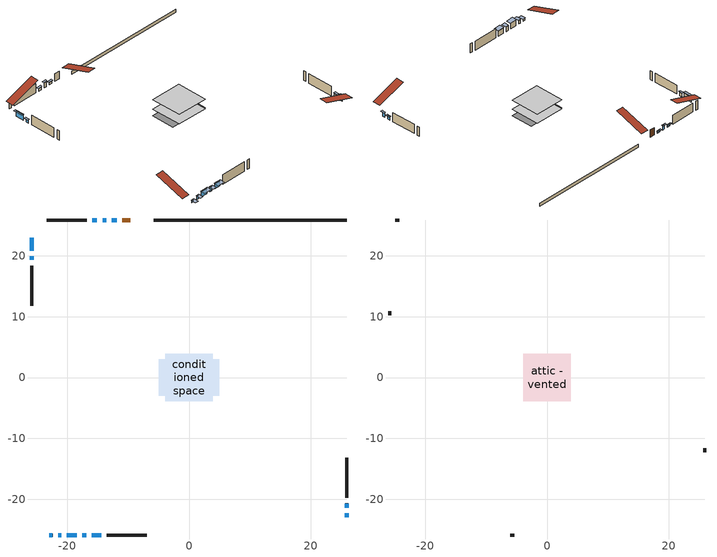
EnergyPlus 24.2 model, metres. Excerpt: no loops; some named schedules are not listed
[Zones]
conditioned space
 floor outside (Floor1 construction): -3.83,-3.83 -3.83,3.83 3.83,3.83 3.83,-3.83 z0.76
 floor adiabatic (Floor3 construction): -3.83,-3.83 -3.83,3.83 3.83,3.83 3.83,-3.83 z0.76
 floor adiabatic (AdiabaticFloorConstruction): -3.91,-3.91 -3.91,3.91 3.91,3.91 3.91,-3.91 z0.76
 floor foundation (Slab1 construction): -4.96,-2.96 -4.96,2.96 4.96,2.96 4.96,-2.96 z0
 wall outside (AdiabaticWallConstruction 1): -9.69,25.88 -10.97,25.88 z0.76:2.79
 wall outside (AdiabaticWallConstruction): -22.94,-25.88 -22.43,-25.88 / -11.9,25.88 -12.66,25.88 z0.76:1.27; -25.88,22.94 -25.88,20.85 / -15.97,-25.88 -14.43,-25.88 z0.76:2.13; 25.88,-22.94 25.88,-22.33 / -13.59,25.88 -14.2,25.88 / -17.51,-25.88 -16.9,-25.88 z0.76:1.98; 25.88,-21.4 25.88,-20.7 / -21.5,-25.88 -20.99,-25.88 z0.76:1.68; -15.13,25.88 -15.89,25.88 z0.76:1.33; -20.06,-25.88 -18.44,-25.88 z0.76:2.18; -25.88,19.92 -25.88,19.31 z0.76:1.62
 wall outside (Wall1 construction): -16.82,25.88 -23.39,25.88 / -13.51,-25.88 -6.94,-25.88 / -25.88,18.38 -25.88,11.81 / 25.88,-19.77 25.88,-13.21 z0.76:3.2
 wall foundation (FoundationWall1 construction): 25.88,25.88 -5.82,25.88 z0:0.76
 window (WindowConstruction 10): -22.94,-25.88 -22.43,-25.88 z0.76:1.27
 window (WindowConstruction 7): -25.88,22.94 -25.88,20.85 z0.76:2.13
 window (WindowConstruction 8): 25.88,-22.94 25.88,-22.33 z0.76:1.98
 window (WindowConstruction 9): 25.88,-21.4 25.88,-20.7 z0.76:1.67
 window (WindowConstruction 11): -21.5,-25.88 -20.99,-25.88 z0.76:1.67
 window (WindowConstruction): -11.9,25.88 -12.66,25.88 z0.76:1.27
 window (WindowConstruction 1): -13.59,25.88 -14.2,25.88 z0.76:1.98
 window (WindowConstruction 2): -15.13,25.88 -15.89,25.88 z0.76:1.33
 window (WindowConstruction 3): -20.06,-25.88 -18.44,-25.88 z0.76:2.18
 window (WindowConstruction 4): -17.51,-25.88 -16.9,-25.88 z0.76:1.98
 window (WindowConstruction 5): -15.97,-25.88 -14.44,-25.88 z0.76:2.13
 window (WindowConstruction 6): -25.88,19.92 -25.88,19.31 z0.76:1.62
 door (Door): -9.69,25.88 -10.97,25.88 z0.76:2.79
 ceiling adiabatic (AdiabaticFloorConstruction): 3.91,-3.91 3.91,3.91 -3.91,3.91 -3.91,-3.91 z0.76
attic - vented
 floor to conditioned space (Floor2 construction Reversed): -3.92,-3.92 -3.92,3.92 3.92,3.92 3.92,-3.92 z3.2
 wall outside (Wall2 construction): -24.32,25.88 -24.95,25.88 / -6.01,-25.88 -5.38,-25.88 / -25.88,10.88 -25.88,10.25 / 25.88,-12.28 25.88,-11.64 z0.76:3.2
 roof outside (Roof1 construction): -8.76,25.88,3.2 -8.76,18.25,5.74 -6.75,18.25,5.74 -6.75,25.88,3.2; -23.87,-25.88,3.2 -23.87,-18.25,5.74 -25.88,-18.25,5.74 -25.88,-25.88,3.2; -25.88,23.87,3.2 -18.25,23.87,5.74 -18.25,25.88,5.74 -25.88,25.88,3.2; 25.88,-23.87,3.2 18.25,-23.87,5.74 18.25,-25.88,5.74 25.88,-25.88,3.2
shading: -22.28,-25.88 -23.09,-25.88 -23.09,-27.1 -22.28,-27.1 z1.42; -25.88,20.65 -25.88,23.14 -26.29,23.14 -26.29,20.65 z2.33; 25.88,-22.13 25.88,-23.14 26.29,-23.14 26.29,-22.13 z2.18; 25.88,-20.5 25.88,-21.6 26.29,-21.6 26.29,-20.5 z1.88; -20.84,-25.88 -21.65,-25.88 -21.65,-27.1 -20.84,-27.1 z1.82; -12.86,25.88 -11.7,25.88 -11.7,26.29 -12.86,26.29 z1.47; -14.4,25.88 -13.39,25.88 -13.39,26.29 -14.4,26.29 z2.18; -16.09,25.88 -14.93,25.88 -14.93,26.29 -16.09,26.29 z1.53; -18.29,-25.88 -20.21,-25.88 -20.21,-27.1 -18.29,-27.1 z2.33; -16.75,-25.88 -17.66,-25.88 -17.66,-27.1 -16.75,-27.1 z2.13; -14.29,-25.88 -16.12,-25.88 -16.12,-27.1 -14.29,-27.1 z2.28; -25.88,19.11 -25.88,20.12 -26.29,20.12 -26.29,19.11 z1.82
[Building]
Building 1: Terrain=Suburbs
[Site:Location]
Windsor AP_ON: Latitude {deg}=42.28; Longitude {deg}=-82.96; Time Zone {hr}=-5; Elevation {m}=190; Keep Site Location Information=Yes
[Site:GroundTemperature:Shallow]
6.34957, 4.46684, 4.31606, 5.20952, 8.79623, 12.3662, 15.4612, 17.4219, 17.5884, 15.9938, 12.9777, 9.51722
[Site:WaterMainsTemperature]
Calculation Method=Schedule; Temperature Schedule=mains temperature schedule
[Material] Roughness=Rough; Thermal Absorptance=0.9
Name | Thickness {m} | Conductivity {W/m-K} | Density {kg/m3} | Specific Heat {J/kg-K} | Solar Absorptance | Visible Absorptance
asphalt or fiberglass shingles | 0.00635 | 0.162714 | 1121.4 | 1465.45 | 0.4 | 0.4
ceiling loosefill ins | 0.254 | 0.0480833 | 16.02 | 1046.75 | 0.7 | 0.7
ceiling stud and cavity | 0.1397 | 0.650288 | 65.682 | 1177.47 | 0.7 | 0.7
concrete 4.0 in. | 0.1016 | 1.803125 | 2242.8 | 837.4 | 0.7 | 0.7
concrete 8.0 in. | 0.2032 | 1.803125 | 2242.8 | 837.4 | 0.7 | 0.7
door material | 0.04445 | 0.0451087 | 512.64 | 1214.23 | 0.7 | 0.7
exterior vertical ins | 0.015545 | 0.029427 | 32.04 | 1214.23 | 0.7 | 0.7
floor covering | 0.0127 | 0.0433444 | 54.468 | 1339.84 | 0.6 | 0.6
floor covering 1 | 0.0127 | 9.015625 | 54.468 | 1339.84 | 0.6 | 0.6
floor rigid ins; wall rigid ins | 0.512978 | 0.029427 | 32.04 | 1214.23 | 0.7 | 0.7
floor stud and cavity | 0.1397 | 1.58053 | 92.3553 | 1139.71 | 0.7 | 0.7
floor stud and cavity 1 | 0.0889 | 0.233522 | 50.32683 | 1063.81 | 0.7 | 0.7
floor stud and cavity 2 | 0.1397 | 1.75129 | 37.0049 | 1207.88 | 0.7 | 0.7
furniture material conditioned space 1 | 0.1524 | 0.115458 | 640.8 | 1214.23 | 0.6 | 0.6
gypsum board | 0.0127 | 0.160291 | 801 | 837.4 | 0.6 | 0.6
gypsum board 1 | 0.0127 | 0.160291 | 801 | 837.4 | 0.7 | 0.7
osb sheathing 0.5 in. | 0.0127 | 0.115458 | 512.64 | 1214.23 | 0.7 | 0.7
osb sheathing 0.75 in. | 0.01905 | 0.115458 | 512.64 | 1214.23 | 0.7 | 0.7
slab rigid ins | 0.0267894 | 0.029427 | 32.04 | 1214.23 | 0.7 | 0.7
wall stud and cavity | 0.1397 | 1.18432 | 139.0536 | 1170.24 | 0.7 | 0.7
wall stud and cavity 1 | 0.0889 | 6.1454 | 50.32683 | 1063.81 | 0.6 | 0.6
wall stud and cavity 2 | 0.0889 | 0.380278 | 52.3479 | 1209.89 | 0.7 | 0.7
wall stud and cavity 3 | 0.0889 | 0.391764 | 83.0341 | 1211.67 | 0.7 | 0.7
wood siding | 0.0254 | 0.102417 | 544.68 | 1172.36 | 0.25 | 0.25
wood siding 1 | 0.00254 | 0.102417 | 544.68 | 1172.36 | 0.25 | 0.25
wood siding 2; wood siding 3 | 0.0254 | 0.102417 | 544.68 | 1172.36 | 0.7 | 0.7
[WindowMaterial:SimpleGlazingSystem]
Name | U-Factor {W/m2-K} | Solar Heat Gain Coefficient
WindowMaterial | 2.75156 | 0.41
WindowMaterial 1 | 2.76916 | 0.49
WindowMaterial 2 | 1.780053 | 0.36
WindowMaterial 3 | 2.90089 | 0.68
WindowMaterial 4 | 1.35591 | 0.57
WindowMaterial 5 | 2.762347 | 0.45
WindowMaterial 6 | 1.62334 | 0.44
WindowMaterial 7 | 1.70113 | 0.4
WindowMaterial 8 | 1.59609 | 0.46
WindowMaterial 9 | 1.524543 | 0.5
[Construction]
AdiabaticFloorConstruction: floor stud and cavity 2, floor rigid ins, osb sheathing 0.75 in., floor covering
AdiabaticWallConstruction: wood siding 2, wall rigid ins, wall stud and cavity 2, gypsum board
AdiabaticWallConstruction 1: wood siding 3, wall rigid ins, wall stud and cavity 2, gypsum board
Door: door material
Floor1 construction: floor stud and cavity, osb sheathing 0.75 in., floor covering
Floor2 construction Reversed: gypsum board, ceiling stud and cavity, ceiling loosefill ins
Floor3 construction: floor stud and cavity 1, floor covering 1
FoundationWall1 construction: concrete 8.0 in., gypsum board 1
furniture construction conditioned space 1: furniture material conditioned space 1
PartitionWallConstruction: gypsum board, wall stud and cavity 3, gypsum board
Roof1 construction: asphalt or fiberglass shingles
Slab1 construction: slab rigid ins, concrete 4.0 in.
Wall1 construction: wood siding, osb sheathing 0.5 in., wall stud and cavity, gypsum board
Wall2 construction: wood siding 1, wall stud and cavity 1
WindowConstruction: WindowMaterial
WindowConstruction 1; WindowConstruction 4; WindowConstruction 8: WindowMaterial 1
WindowConstruction 10: WindowMaterial 8
WindowConstruction 11: WindowMaterial 9
WindowConstruction 2: WindowMaterial 2
WindowConstruction 3: WindowMaterial 3
WindowConstruction 5: WindowMaterial 4
WindowConstruction 6: WindowMaterial 5
WindowConstruction 7: WindowMaterial 6
WindowConstruction 9: WindowMaterial 7
[Zone] Multiplier=1; Part of Total Floor Area=Yes
Name | Volume {m3}
attic - vented | 25.3077
conditioned space | 207.8
[Space]
Name | Zone | Volume {m3}
attic - vented 1 | attic - vented | 25.3077
conditioned space 1 | conditioned space | 207.8
[ZoneInfiltration:EffectiveLeakageArea]
infil attic - vented 1: Zone or Space=attic - vented 1; Schedule=Always On Discrete; Effective Air Leakage Area {cm2}=2725.33; Stack Coefficient=0.000346355; Wind Coefficient=1.25742e-05
[ZoneMixing]
whole house fan mix: Zone or Space=attic - vented; Schedule=Always On Continuous; Design Flow Rate Calculation Method=Flow/Zone; Design Flow Rate {m3/s}=0; Source Zone or Space=conditioned space
[SurfaceProperty:ExposedFoundationPerimeter]
Slab1: Exposed Perimeter Calculation Method=TotalExposedPerimeter; Total Exposed Perimeter {m}=31.7
[InternalMass] Zone or ZoneList=conditioned space; Space or SpaceList=conditioned space 1
Name | Construction | Surface Area {m2}
furniture mass conditioned space 1 | furniture construction conditioned space 1 | 95.0923
partition wall mass | PartitionWallConstruction | 178.921
[Lights]
interior lighting: Zone or ZoneList or Space or SpaceList=conditioned space 1; Schedule=interior lighting schedule; Design Level Calculation Method=LightingLevel; Lighting Level {W}=343.2; Return Air Fraction=0; Fraction Radiant=0.6; Fraction Visible=0.2; Fraction Replaceable=1
[People]
occupants: Zone or ZoneList or Space or SpaceList=conditioned space 1; Number of People Schedule=occupants schedule; Number of People Calculation Method=People; Number of People=3; Fraction Radiant=0.314171; Sensible Heat Fraction=0.56303; Activity Level Schedule=occupants activity schedule; Carbon Dioxide Generation Rate {m3/s-W}=0; Enable ASHRAE 55 Comfort Warnings=No; Mean Radiant Temperature Calculation Type=EnclosureAveraged
[ElectricEquipment] Zone or ZoneList or Space or SpaceList=conditioned space 1; Design Level Calculation Method=EquipmentLevel
Name | Schedule | Design Level {W} | Fraction Latent | Fraction Radiant | Fraction Lost
clothes dryer | clothes dryer schedule | 140.772 | 0.015 | 0.081 | 0.85
clothes washer | clothes washer schedule | 32.1985 | 0.03 | 0.162 | 0.7
cooking range | cooking range schedule | 215.147 | 0.08 | 0.432 | 0.2
dishwasher | dishwasher schedule | 66.8632 | 0.3 | 0.18 | 0.4
fridge | fridge schedule | 72.9452 | 0 | 0.6 | 0
mech vent house fan | mech vent house fan schedule | 0.95 | 0 | 0 | 1
mech vent house fan cfis | mech vent house fan cfis schedule | 0 | 0 | 0 | 0
misc plug loads | misc plug loads schedule | 494.7 | 0.045 | 0.513 | 0.1
whole house fan | Always On Discrete | 0 | 0 | 0 | 1
[OtherEquipment] Zone or ZoneList or Space or SpaceList=conditioned space 1; Design Level Calculation Method=EquipmentLevel
Name | Fuel Type | Schedule | Design Level {W} | Fraction Latent | Fraction Radiant | Fraction Lost
clothes dryer 1 | Electricity | clothes dryer schedule | 0 | 0.015 | 0.081 | 0.85
cooking range 1 | Electricity | cooking range schedule | 0 | 0.08 | 0.432 | 0.2
general water use latent | None | general water use schedule | 62.594 | 1 | 0 | 0
general water use sensible | None | general water use schedule | -61.6891 | 0 | 0.6 | 0
mech vent house fan latent load | None | Always On Discrete | 0 | 1 | 0 | 0
mech vent house fan sensible load | None | Always On Discrete | 0 | 0 | 0 | 0
water heater energy adjustment1 | NaturalGas | Always On Discrete | 0.01 | 0 | 0 | 1
[ZoneInfiltration:DesignFlowRate] Zone or ZoneList or Space or SpaceList=conditioned space 1; Schedule=Always On Discrete; Design Flow Rate Calculation Method=Flow/Zone; Design Flow Rate {m3/s}=0
infil flow; natural vent flow; whole house fan flow
[Foundation:Kiva]
Foundation Kiva 1: Initial Indoor Air Temperature {C}=18; Wall Height Above Grade {m}=0.759988; Wall Depth Below Slab {m}=0.2032; Custom Block Material Name 1=exterior vertical ins; Custom Block Depth 1 {m}=0.759988; Custom Block X Position 1 {m}=0.2159; Custom Block Z Position 1 {m}=0
[Foundation:Kiva:Settings]
Soil Conductivity {W/m-K}=0.849921; Soil Density {kg/m3}=1842.3; Soil Specific Heat {J/kg-K}=418.7; Ground Solar Absorptivity=0.9; Ground Thermal Absorptivity=0.9; Ground Surface Roughness {m}=0.03; Far-Field Width {m}=40; Deep-Ground Boundary Condition=ZeroFlux; Deep-Ground Depth {m}=40; Minimum Cell Dimension {m}=0.2; Maximum Cell Growth Coefficient=3; Simulation Timestep=Timestep
[Exterior:Lights]
exterior lighting: Schedule=exterior lighting schedule; Design Level {W}=75.6
[Schedule:Constant]
Name | Hourly Value
Always On Continuous; mech vent house fan schedule; mech vent house fan cfis schedule; Always On Discrete | 1
occupants activity schedule | 117.228
fridge schedule | 0
[Schedule:Day:Interval]
interior lighting schedule day: No, 01:00, 0.108182, 04:00, 0.0901515, 05:00, 0.0991667, 06:00, 0.162273, 07:00, 0.270455, 08:00, 0.342576, 10:00, 0.369621, 11:00, 0.351591, 12:00, 0.333561, 13:00, 0.324545, 14:00, 0.31553, 15:00, 0.333561, 16:00, 0.369621, 17:00, 0.450758, 18:00, 0.585985, 19:00, 0.775303, 20:00, 0.955606, 21:00, 0.991667, 22:00, 0.712197, 23:00, 0.360606, 24:00, 0.162273
interior lighting schedule default day: No, 24:00, 0
[Schedule:Week:Daily]
interior lighting schedule Week Rule - Jan1-Jan27: interior lighting schedule day, interior lighting schedule day, interior lighting schedule day, interior lighting schedule day, interior lighting schedule day, interior lighting schedule day, interior lighting schedule day, interior lighting schedule default day, interior lighting schedule default day, interior lighting schedule default day, interior lighting schedule default day, interior lighting schedule default day
interior lighting schedule Week Rule - Jan28-Feb3: interior lighting schedule day, interior lighting schedule day, interior lighting schedule day, interior lighting schedule day, interior lighting schedule day 1, interior lighting schedule day 1, interior lighting schedule day 1, interior lighting schedule default day, interior lighting schedule default day, interior lighting schedule default day, interior lighting schedule default day, interior lighting schedule default day
interior lighting schedule Week Rule - Feb4-Feb24: interior lighting schedule day 1, interior lighting schedule day 1, interior lighting schedule day 1, interior lighting schedule day 1, interior lighting schedule day 1, interior lighting schedule day 1, interior lighting schedule day 1, interior lighting schedule default day, interior lighting schedule default day, interior lighting schedule default day, interior lighting schedule default day, interior lighting schedule default day
interior lighting schedule Week Rule - Feb25-Mar3: interior lighting schedule day 1, interior lighting schedule day 1, interior lighting schedule day 1, interior lighting schedule day 1, interior lighting schedule day 2, interior lighting schedule day 2, interior lighting schedule day 2, interior lighting schedule default day, interior lighting schedule default day, interior lighting schedule default day, interior lighting schedule default day, interior lighting schedule default day
interior lighting schedule Week Rule - Mar4-Mar31: interior lighting schedule day 2, interior lighting schedule day 2, interior lighting schedule day 2, interior lighting schedule day 2, interior lighting schedule day 2, interior lighting schedule day 2, interior lighting schedule day 2, interior lighting schedule default day, interior lighting schedule default day, interior lighting schedule default day, interior lighting schedule default day, interior lighting schedule default day
interior lighting schedule Week Rule - Apr1-Apr28: interior lighting schedule day 3, interior lighting schedule day 3, interior lighting schedule day 3, interior lighting schedule day 3, interior lighting schedule day 3, interior lighting schedule day 3, interior lighting schedule day 3, interior lighting schedule default day, interior lighting schedule default day, interior lighting schedule default day, interior lighting schedule default day, interior lighting schedule default day
interior lighting schedule Week Rule - Apr29-May5: interior lighting schedule day 3, interior lighting schedule day 3, interior lighting schedule day 4, interior lighting schedule day 4, interior lighting schedule day 4, interior lighting schedule day 4, interior lighting schedule day 4, interior lighting schedule default day, interior lighting schedule default day, interior lighting schedule default day, interior lighting schedule default day, interior lighting schedule default day
interior lighting schedule Week Rule - May6-May26: interior lighting schedule day 4, interior lighting schedule day 4, interior lighting schedule day 4, interior lighting schedule day 4, interior lighting schedule day 4, interior lighting schedule day 4, interior lighting schedule day 4, interior lighting schedule default day, interior lighting schedule default day, interior lighting schedule default day, interior lighting schedule default day, interior lighting schedule default day
interior lighting schedule Week Rule - May27-Jun2: interior lighting schedule day 4, interior lighting schedule day 4, interior lighting schedule day 4, interior lighting schedule day 4, interior lighting schedule day 4, interior lighting schedule day 5, interior lighting schedule day 5, interior lighting schedule default day, interior lighting schedule default day, interior lighting schedule default day, interior lighting schedule default day, interior lighting schedule default day
interior lighting schedule Week Rule - Jun3-Jun30: interior lighting schedule day 5, interior lighting schedule day 5, interior lighting schedule day 5, interior lighting schedule day 5, interior lighting schedule day 5, interior lighting schedule day 5, interior lighting schedule day 5, interior lighting schedule default day, interior lighting schedule default day, interior lighting schedule default day, interior lighting schedule default day, interior lighting schedule default day
interior lighting schedule Week Rule - Jul1-Jul28: interior lighting schedule day 6, interior lighting schedule day 6, interior lighting schedule day 6, interior lighting schedule day 6, interior lighting schedule day 6, interior lighting schedule day 6, interior lighting schedule day 6, interior lighting schedule default day, interior lighting schedule default day, interior lighting schedule default day, interior lighting schedule default day, interior lighting schedule default day
interior lighting schedule Week Rule - Jul29-Aug4: interior lighting schedule day 6, interior lighting schedule day 6, interior lighting schedule day 6, interior lighting schedule day 7, interior lighting schedule day 7, interior lighting schedule day 7, interior lighting schedule day 7, interior lighting schedule default day, interior lighting schedule default day, interior lighting schedule default day, interior lighting schedule default day, interior lighting schedule default day
interior lighting schedule Week Rule - Aug5-Aug25: interior lighting schedule day 7, interior lighting schedule day 7, interior lighting schedule day 7, interior lighting schedule day 7, interior lighting schedule day 7, interior lighting schedule day 7, interior lighting schedule day 7, interior lighting schedule default day, interior lighting schedule default day, interior lighting schedule default day, interior lighting schedule default day, interior lighting schedule default day
interior lighting schedule Week Rule - Aug26-Sep1: interior lighting schedule day 7, interior lighting schedule day 7, interior lighting schedule day 7, interior lighting schedule day 7, interior lighting schedule day 7, interior lighting schedule day 7, interior lighting schedule day 8, interior lighting schedule default day, interior lighting schedule default day, interior lighting schedule default day, interior lighting schedule default day, interior lighting schedule default day
interior lighting schedule Week Rule - Sep2-Sep29: interior lighting schedule day 8, interior lighting schedule day 8, interior lighting schedule day 8, interior lighting schedule day 8, interior lighting schedule day 8, interior lighting schedule day 8, interior lighting schedule day 8, interior lighting schedule default day, interior lighting schedule default day, interior lighting schedule default day, interior lighting schedule default day, interior lighting schedule default day
interior lighting schedule Week Rule - Sep30-Oct6: interior lighting schedule day 8, interior lighting schedule day 9, interior lighting schedule day 9, interior lighting schedule day 9, interior lighting schedule day 9, interior lighting schedule day 9, interior lighting schedule day 9, interior lighting schedule default day, interior lighting schedule default day, interior lighting schedule default day, interior lighting schedule default day, interior lighting schedule default day
interior lighting schedule Week Rule - Oct7-Oct27: interior lighting schedule day 9, interior lighting schedule day 9, interior lighting schedule day 9, interior lighting schedule day 9, interior lighting schedule day 9, interior lighting schedule day 9, interior lighting schedule day 9, interior lighting schedule default day, interior lighting schedule default day, interior lighting schedule default day, interior lighting schedule default day, interior lighting schedule default day
interior lighting schedule Week Rule - Oct28-Nov3: interior lighting schedule day 9, interior lighting schedule day 9, interior lighting schedule day 9, interior lighting schedule day 9, interior lighting schedule day 10, interior lighting schedule day 10, interior lighting schedule day 10, interior lighting schedule default day, interior lighting schedule default day, interior lighting schedule default day, interior lighting schedule default day, interior lighting schedule default day
interior lighting schedule Week Rule - Nov4-Nov24: interior lighting schedule day 10, interior lighting schedule day 10, interior lighting schedule day 10, interior lighting schedule day 10, interior lighting schedule day 10, interior lighting schedule day 10, interior lighting schedule day 10, interior lighting schedule default day, interior lighting schedule default day, interior lighting schedule default day, interior lighting schedule default day, interior lighting schedule default day
interior lighting schedule Week Rule - Nov25-Dec1: interior lighting schedule day 10, interior lighting schedule day 10, interior lighting schedule day 10, interior lighting schedule day 10, interior lighting schedule day 10, interior lighting schedule day 10, interior lighting schedule day 11, interior lighting schedule default day, interior lighting schedule default day, interior lighting schedule default day, interior lighting schedule default day, interior lighting schedule default day
interior lighting schedule Week Rule - Dec2-Dec31: interior lighting schedule day 11, interior lighting schedule day 11, interior lighting schedule day 11, interior lighting schedule day 11, interior lighting schedule day 11, interior lighting schedule day 11, interior lighting schedule day 11, interior lighting schedule default day, interior lighting schedule default day, interior lighting schedule default day, interior lighting schedule default day, interior lighting schedule default day
occupants schedule Week Rule - Jan1-Dec31: occupants schedule day, occupants schedule day, occupants schedule day, occupants schedule day, occupants schedule day, occupants schedule day, occupants schedule day, occupants schedule default day, occupants schedule default day, occupants schedule default day, occupants schedule default day, occupants schedule default day
clothes dryer schedule Week Rule - Jan1-Dec31: clothes dryer schedule day, clothes dryer schedule day, clothes dryer schedule day, clothes dryer schedule day, clothes dryer schedule day, clothes dryer schedule day, clothes dryer schedule day, clothes dryer schedule default day, clothes dryer schedule default day, clothes dryer schedule default day, clothes dryer schedule default day, clothes dryer schedule default day
clothes washer schedule Week Rule - Jan1-Dec31: clothes washer schedule day, clothes washer schedule day, clothes washer schedule day, clothes washer schedule day, clothes washer schedule day, clothes washer schedule day, clothes washer schedule day, clothes washer schedule default day, clothes washer schedule default day, clothes washer schedule default day, clothes washer schedule default day, clothes washer schedule default day
cooking range schedule Week Rule - Jan1-Dec31: cooking range schedule day, cooking range schedule day, cooking range schedule day, cooking range schedule day, cooking range schedule day, cooking range schedule day, cooking range schedule day, cooking range schedule default day, cooking range schedule default day, cooking range schedule default day, cooking range schedule default day, cooking range schedule default day
dishwasher schedule Week Rule - Jan1-Dec31: dishwasher schedule day, dishwasher schedule day, dishwasher schedule day, dishwasher schedule day, dishwasher schedule day, dishwasher schedule day, dishwasher schedule day, dishwasher schedule default day, dishwasher schedule default day, dishwasher schedule default day, dishwasher schedule default day, dishwasher schedule default day
misc plug loads schedule Week Rule - Jan1-Dec31: misc plug loads schedule day, misc plug loads schedule day, misc plug loads schedule day, misc plug loads schedule day, misc plug loads schedule day, misc plug loads schedule day, misc plug loads schedule day, misc plug loads schedule default day, misc plug loads schedule default day, misc plug loads schedule default day, misc plug loads schedule default day, misc plug loads schedule default day
general water use schedule Week Rule - Jan1-Dec31: general water use schedule day, general water use schedule day, general water use schedule day, general water use schedule day, general water use schedule day, general water use schedule day, general water use schedule day, general water use schedule default day, general water use schedule default day, general water use schedule default day, general water use schedule default day, general water use schedule default day
exterior lighting schedule Week Rule - Jan1-Jan27: exterior lighting schedule day, exterior lighting schedule day, exterior lighting schedule day, exterior lighting schedule day, exterior lighting schedule day, exterior lighting schedule day, exterior lighting schedule day, exterior lighting schedule default day, exterior lighting schedule default day, exterior lighting schedule default day, exterior lighting schedule default day, exterior lighting schedule default day
exterior lighting schedule Week Rule - Jan28-Feb3: exterior lighting schedule day, exterior lighting schedule day, exterior lighting schedule day, exterior lighting schedule day, exterior lighting schedule day 1, exterior lighting schedule day 1, exterior lighting schedule day 1, exterior lighting schedule default day, exterior lighting schedule default day, exterior lighting schedule default day, exterior lighting schedule default day, exterior lighting schedule default day
exterior lighting schedule Week Rule - Feb4-Feb24: exterior lighting schedule day 1, exterior lighting schedule day 1, exterior lighting schedule day 1, exterior lighting schedule day 1, exterior lighting schedule day 1, exterior lighting schedule day 1, exterior lighting schedule day 1, exterior lighting schedule default day, exterior lighting schedule default day, exterior lighting schedule default day, exterior lighting schedule default day, exterior lighting schedule default day
exterior lighting schedule Week Rule - Feb25-Mar3: exterior lighting schedule day 1, exterior lighting schedule day 1, exterior lighting schedule day 1, exterior lighting schedule day 1, exterior lighting schedule day 2, exterior lighting schedule day 2, exterior lighting schedule day 2, exterior lighting schedule default day, exterior lighting schedule default day, exterior lighting schedule default day, exterior lighting schedule default day, exterior lighting schedule default day
exterior lighting schedule Week Rule - Mar4-Mar31: exterior lighting schedule day 2, exterior lighting schedule day 2, exterior lighting schedule day 2, exterior lighting schedule day 2, exterior lighting schedule day 2, exterior lighting schedule day 2, exterior lighting schedule day 2, exterior lighting schedule default day, exterior lighting schedule default day, exterior lighting schedule default day, exterior lighting schedule default day, exterior lighting schedule default day
exterior lighting schedule Week Rule - Apr1-Apr28: exterior lighting schedule day 3, exterior lighting schedule day 3, exterior lighting schedule day 3, exterior lighting schedule day 3, exterior lighting schedule day 3, exterior lighting schedule day 3, exterior lighting schedule day 3, exterior lighting schedule default day, exterior lighting schedule default day, exterior lighting schedule default day, exterior lighting schedule default day, exterior lighting schedule default day
exterior lighting schedule Week Rule - Apr29-May5: exterior lighting schedule day 3, exterior lighting schedule day 3, exterior lighting schedule day 4, exterior lighting schedule day 4, exterior lighting schedule day 4, exterior lighting schedule day 4, exterior lighting schedule day 4, exterior lighting schedule default day, exterior lighting schedule default day, exterior lighting schedule default day, exterior lighting schedule default day, exterior lighting schedule default day
exterior lighting schedule Week Rule - May6-May26: exterior lighting schedule day 4, exterior lighting schedule day 4, exterior lighting schedule day 4, exterior lighting schedule day 4, exterior lighting schedule day 4, exterior lighting schedule day 4, exterior lighting schedule day 4, exterior lighting schedule default day, exterior lighting schedule default day, exterior lighting schedule default day, exterior lighting schedule default day, exterior lighting schedule default day
exterior lighting schedule Week Rule - May27-Jun2: exterior lighting schedule day 4, exterior lighting schedule day 4, exterior lighting schedule day 4, exterior lighting schedule day 4, exterior lighting schedule day 4, exterior lighting schedule day 5, exterior lighting schedule day 5, exterior lighting schedule default day, exterior lighting schedule default day, exterior lighting schedule default day, exterior lighting schedule default day, exterior lighting schedule default day
exterior lighting schedule Week Rule - Jun3-Jun30: exterior lighting schedule day 5, exterior lighting schedule day 5, exterior lighting schedule day 5, exterior lighting schedule day 5, exterior lighting schedule day 5, exterior lighting schedule day 5, exterior lighting schedule day 5, exterior lighting schedule default day, exterior lighting schedule default day, exterior lighting schedule default day, exterior lighting schedule default day, exterior lighting schedule default day
exterior lighting schedule Week Rule - Jul1-Jul28: exterior lighting schedule day 6, exterior lighting schedule day 6, exterior lighting schedule day 6, exterior lighting schedule day 6, exterior lighting schedule day 6, exterior lighting schedule day 6, exterior lighting schedule day 6, exterior lighting schedule default day, exterior lighting schedule default day, exterior lighting schedule default day, exterior lighting schedule default day, exterior lighting schedule default day
exterior lighting schedule Week Rule - Jul29-Aug4: exterior lighting schedule day 6, exterior lighting schedule day 6, exterior lighting schedule day 6, exterior lighting schedule day 7, exterior lighting schedule day 7, exterior lighting schedule day 7, exterior lighting schedule day 7, exterior lighting schedule default day, exterior lighting schedule default day, exterior lighting schedule default day, exterior lighting schedule default day, exterior lighting schedule default day
exterior lighting schedule Week Rule - Aug5-Aug25: exterior lighting schedule day 7, exterior lighting schedule day 7, exterior lighting schedule day 7, exterior lighting schedule day 7, exterior lighting schedule day 7, exterior lighting schedule day 7, exterior lighting schedule day 7, exterior lighting schedule default day, exterior lighting schedule default day, exterior lighting schedule default day, exterior lighting schedule default day, exterior lighting schedule default day
exterior lighting schedule Week Rule - Aug26-Sep1: exterior lighting schedule day 7, exterior lighting schedule day 7, exterior lighting schedule day 7, exterior lighting schedule day 7, exterior lighting schedule day 7, exterior lighting schedule day 7, exterior lighting schedule day 8, exterior lighting schedule default day, exterior lighting schedule default day, exterior lighting schedule default day, exterior lighting schedule default day, exterior lighting schedule default day
exterior lighting schedule Week Rule - Sep2-Sep29: exterior lighting schedule day 8, exterior lighting schedule day 8, exterior lighting schedule day 8, exterior lighting schedule day 8, exterior lighting schedule day 8, exterior lighting schedule day 8, exterior lighting schedule day 8, exterior lighting schedule default day, exterior lighting schedule default day, exterior lighting schedule default day, exterior lighting schedule default day, exterior lighting schedule default day
exterior lighting schedule Week Rule - Sep30-Oct6: exterior lighting schedule day 8, exterior lighting schedule day 9, exterior lighting schedule day 9, exterior lighting schedule day 9, exterior lighting schedule day 9, exterior lighting schedule day 9, exterior lighting schedule day 9, exterior lighting schedule default day, exterior lighting schedule default day, exterior lighting schedule default day, exterior lighting schedule default day, exterior lighting schedule default day
exterior lighting schedule Week Rule - Oct7-Oct27: exterior lighting schedule day 9, exterior lighting schedule day 9, exterior lighting schedule day 9, exterior lighting schedule day 9, exterior lighting schedule day 9, exterior lighting schedule day 9, exterior lighting schedule day 9, exterior lighting schedule default day, exterior lighting schedule default day, exterior lighting schedule default day, exterior lighting schedule default day, exterior lighting schedule default day
exterior lighting schedule Week Rule - Oct28-Nov3: exterior lighting schedule day 9, exterior lighting schedule day 9, exterior lighting schedule day 9, exterior lighting schedule day 9, exterior lighting schedule day 10, exterior lighting schedule day 10, exterior lighting schedule day 10, exterior lighting schedule default day, exterior lighting schedule default day, exterior lighting schedule default day, exterior lighting schedule default day, exterior lighting schedule default day
exterior lighting schedule Week Rule - Nov4-Nov24: exterior lighting schedule day 10, exterior lighting schedule day 10, exterior lighting schedule day 10, exterior lighting schedule day 10, exterior lighting schedule day 10, exterior lighting schedule day 10, exterior lighting schedule day 10, exterior lighting schedule default day, exterior lighting schedule default day, exterior lighting schedule default day, exterior lighting schedule default day, exterior lighting schedule default day
exterior lighting schedule Week Rule - Nov25-Dec1: exterior lighting schedule day 10, exterior lighting schedule day 10, exterior lighting schedule day 10, exterior lighting schedule day 10, exterior lighting schedule day 10, exterior lighting schedule day 10, exterior lighting schedule day 11, exterior lighting schedule default day, exterior lighting schedule default day, exterior lighting schedule default day, exterior lighting schedule default day, exterior lighting schedule default day
exterior lighting schedule Week Rule - Dec2-Dec31: exterior lighting schedule day 11, exterior lighting schedule day 11, exterior lighting schedule day 11, exterior lighting schedule day 11, exterior lighting schedule day 11, exterior lighting schedule day 11, exterior lighting schedule day 11, exterior lighting schedule default day, exterior lighting schedule default day, exterior lighting schedule default day, exterior lighting schedule default day, exterior lighting schedule default day
[Schedule:Year]
interior lighting schedule: interior lighting schedule Week Rule - Jan1-Jan27, 1, 1, 1, 27, interior lighting schedule Week Rule - Jan28-Feb3, 1, 28, 2, 3, interior lighting schedule Week Rule - Feb4-Feb24, 2, 4, 2, 24, interior lighting schedule Week Rule - Feb25-Mar3, 2, 25, 3, 3, interior lighting schedule Week Rule - Mar4-Mar31, 3, 4, 3, 31, interior lighting schedule Week Rule - Apr1-Apr28, 4, 1, 4, 28, interior lighting schedule Week Rule - Apr29-May5, 4, 29, 5, 5, interior lighting schedule Week Rule - May6-May26, 5, 6, 5, 26, interior lighting schedule Week Rule - May27-Jun2, 5, 27, 6, 2, interior lighting schedule Week Rule - Jun3-Jun30, 6, 3, 6, 30, interior lighting schedule Week Rule - Jul1-Jul28, 7, 1, 7, 28, interior lighting schedule Week Rule - Jul29-Aug4, 7, 29, 8, 4, interior lighting schedule Week Rule - Aug5-Aug25, 8, 5, 8, 25, interior lighting schedule Week Rule - Aug26-Sep1, 8, 26, 9, 1, interior lighting schedule Week Rule - Sep2-Sep29, 9, 2, 9, 29, interior lighting schedule Week Rule - Sep30-Oct6, 9, 30, 10, 6, interior lighting schedule Week Rule - Oct7-Oct27, 10, 7, 10, 27, interior lighting schedule Week Rule - Oct28-Nov3, 10, 28, 11, 3, interior lighting schedule Week Rule - Nov4-Nov24, 11, 4, 11, 24, interior lighting schedule Week Rule - Nov25-Dec1, 11, 25, 12, 1, interior lighting schedule Week Rule - Dec2-Dec31, 12, 2, 12, 31
occupants schedule: occupants schedule Week Rule - Jan1-Dec31, 1, 1, 12, 31
clothes dryer schedule: clothes dryer schedule Week Rule - Jan1-Dec31, 1, 1, 12, 31
clothes washer schedule: clothes washer schedule Week Rule - Jan1-Dec31, 1, 1, 12, 31
cooking range schedule: cooking range schedule Week Rule - Jan1-Dec31, 1, 1, 12, 31
dishwasher schedule: dishwasher schedule Week Rule - Jan1-Dec31, 1, 1, 12, 31
misc plug loads schedule: misc plug loads schedule Week Rule - Jan1-Dec31, 1, 1, 12, 31
general water use schedule: general water use schedule Week Rule - Jan1-Dec31, 1, 1, 12, 31
exterior lighting schedule: exterior lighting schedule Week Rule - Jan1-Jan27, 1, 1, 1, 27, exterior lighting schedule Week Rule - Jan28-Feb3, 1, 28, 2, 3, exterior lighting schedule Week Rule - Feb4-Feb24, 2, 4, 2, 24, exterior lighting schedule Week Rule - Feb25-Mar3, 2, 25, 3, 3, exterior lighting schedule Week Rule - Mar4-Mar31, 3, 4, 3, 31, exterior lighting schedule Week Rule - Apr1-Apr28, 4, 1, 4, 28, exterior lighting schedule Week Rule - Apr29-May5, 4, 29, 5, 5, exterior lighting schedule Week Rule - May6-May26, 5, 6, 5, 26, exterior lighting schedule Week Rule - May27-Jun2, 5, 27, 6, 2, exterior lighting schedule Week Rule - Jun3-Jun30, 6, 3, 6, 30, exterior lighting schedule Week Rule - Jul1-Jul28, 7, 1, 7, 28, exterior lighting schedule Week Rule - Jul29-Aug4, 7, 29, 8, 4, exterior lighting schedule Week Rule - Aug5-Aug25, 8, 5, 8, 25, exterior lighting schedule Week Rule - Aug26-Sep1, 8, 26, 9, 1, exterior lighting schedule Week Rule - Sep2-Sep29, 9, 2, 9, 29, exterior lighting schedule Week Rule - Sep30-Oct6, 9, 30, 10, 6, exterior lighting schedule Week Rule - Oct7-Oct27, 10, 7, 10, 27, exterior lighting schedule Week Rule - Oct28-Nov3, 10, 28, 11, 3, exterior lighting schedule Week Rule - Nov4-Nov24, 11, 4, 11, 24, exterior lighting schedule Week Rule - Nov25-Dec1, 11, 25, 12, 1, exterior lighting schedule Week Rule - Dec2-Dec31, 12, 2, 12, 31
[Schedule:Compact]
mains temperature schedule: Through: 01/01, For: AllDays, Until: 24:00, 9.71556, Through: 01/02, For: AllDays, Until: 24:00, 9.65056, Through: 01/03, For: AllDays, Until: 24:00, 9.58667, Through: 01/04, For: AllDays, Until: 24:00, 9.52389, Through: 01/05, For: AllDays, Until: 24:00, 9.46278, Through: 01/06, For: AllDays, Until: 24:00, 9.40278, Through: 01/07, For: AllDays, Until: 24:00, 9.34444, Through: 01/08, For: AllDays, Until: 24:00, 9.28778, Through: 01/09, For: AllDays, Until: 24:00, 9.23222, Through: 01/10, For: AllDays, Until: 24:00, 9.17778, Through: 01/11, For: AllDays, Until: 24:00, 9.125, Through: 01/12, For: AllDays, Until: 24:00, 9.07389, Through: 01/13, For: AllDays, Until: 24:00, 9.02444, Through: 01/14, For: AllDays, Until: 24:00, 8.97611, Through: 01/15, For: AllDays, Until: 24:00, 8.92944, Through: 01/16, For: AllDays, Until: 24:00, 8.88444, Through: 01/17, For: AllDays, Until: 24:00, 8.84056, Through: 01/18, For: AllDays, Until: 24:00, 8.79889, Through: 01/19, For: AllDays, Until: 24:00, 8.75833, Through: 01/20, For: AllDays, Until: 24:00, 8.71944, Through: 01/21, For: AllDays, Until: 24:00, 8.68222, Through: 01/22, For: AllDays, Until: 24:00, 8.64667, Through: 01/23, For: AllDays, Until: 24:00, 8.61222, Through: 01/24, For: AllDays, Until: 24:00, 8.58, Through: 01/25, For: AllDays, Until: 24:00, 8.54944, Through: 01/26, For: AllDays, Until: 24:00, 8.52, Through: 01/27, For: AllDays, Until: 24:00, 8.49278, Through: 01/28, For: AllDays, Until: 24:00, 8.46722, Through: 01/29, For: AllDays, Until: 24:00, 8.44278, Through: 01/30, For: AllDays, Until: 24:00, 8.42056, Through: 01/31, For: AllDays, Until: 24:00, 8.39944, Through: 02/01, For: AllDays, Until: 24:00, 8.38056, Through: 02/02, For: AllDays, Until: 24:00, 8.36333, Through: 02/03, For: AllDays, Until: 24:00, 8.34778, Through: 02/04, For: AllDays, Until: 24:00, 8.33389, Through: 02/05, For: AllDays, Until: 24:00, 8.32167, Through: 02/06, For: AllDays, Until: 24:00, 8.31111, Through: 02/07, For: AllDays, Until: 24:00, 8.30222, Through: 02/08, For: AllDays, Until: 24:00, 8.295, Through: 02/09, For: AllDays, Until: 24:00, 8.29, Through: 02/10, For: AllDays, Until: 24:00, 8.28611, Through: 02/11, For: AllDays, Until: 24:00, 8.28444, Through: 02/12, For: AllDays, Until: 24:00, 8.28444, Through: 02/13, For: AllDays, Until: 24:00, 8.28611, Through: 02/14, For: AllDays, Until: 24:00, 8.28889, Through: 02/15, For: AllDays, Until: 24:00, 8.29444, Through: 02/16, For: AllDays, Until: 24:00, 8.30111, Through: 02/17, For: AllDays, Until: 24:00, 8.30944, Through: 02/18, For: AllDays, Until: 24:00, 8.31944, Through: 02/19, For: AllDays, Until: 24:00, 8.33167, Through: 02/20, For: AllDays, Until: 24:00, 8.345, Through: 02/21, For: AllDays, Until: 24:00, 8.36056, Through: 02/22, For: AllDays, Until: 24:00, 8.37778, Through: 02/23, For: AllDays, Until: 24:00, 8.39611, Through: 02/24, For: AllDays, Until: 24:00, 8.41667, Through: 02/25, For: AllDays, Until: 24:00, 8.43889, Through: 02/26, For: AllDays, Until: 24:00, 8.46278, Through: 02/27, For: AllDays, Until: 24:00, 8.48833, Through: 02/28, For: AllDays, Until: 24:00, 8.51556, Through: 03/01, For: AllDays, Until: 24:00, 8.54444, Through: 03/02, For: AllDays, Until: 24:00, 8.575, Through: 03/03, For: AllDays, Until: 24:00, 8.60667, Through: 03/04, For: AllDays, Until: 24:00, 8.64056, Through: 03/05, For: AllDays, Until: 24:00, 8.67611, Through: 03/06, For: AllDays, Until: 24:00, 8.71278, Through: 03/07, For: AllDays, Until: 24:00, 8.75167, Through: 03/08, For: AllDays, Until: 24:00, 8.79167, Through: 03/09, For: AllDays, Until: 24:00, 8.83333, Through: 03/10, For: AllDays, Until: 24:00, 8.87667, Through: 03/11, For: AllDays, Until: 24:00, 8.92167, Through: 03/12, For: AllDays, Until: 24:00, 8.96833, Through: 03/13, For: AllDays, Until: 24:00, 9.01611, Through: 03/14, For: AllDays, Until: 24:00, 9.06556, Through: 03/15, For: AllDays, Until: 24:00, 9.11667, Through: 03/16, For: AllDays, Until: 24:00, 9.16889, Through: 03/17, For: AllDays, Until: 24:00, 9.22278, Through: 03/18, For: AllDays, Until: 24:00, 9.27833, Through: 03/19, For: AllDays, Until: 24:00, 9.335, Through: 03/20, For: AllDays, Until: 24:00, 9.39333, Through: 03/21, For: AllDays, Until: 24:00, 9.45278, Through: 03/22, For: AllDays, Until: 24:00, 9.51389, Through: 03/23, For: AllDays, Until: 24:00, 9.57611, Through: 03/24, For: AllDays, Until: 24:00, 9.64, Through: 03/25, For: AllDays, Until: 24:00, 9.705, Through: 03/26, For: AllDays, Until: 24:00, 9.77111, Through: 03/27, For: AllDays, Until: 24:00, 9.83889, Through: 03/28, For: AllDays, Until: 24:00, 9.90778, Through: 03/29, For: AllDays, Until: 24:00, 9.97778, Through: 03/30, For: AllDays, Until: 24:00, 10.0489, Through: 03/31, For: AllDays, Until: 24:00, 10.1217, Through: 04/01, For: AllDays, Until: 24:00, 10.1956, Through: 04/02, For: AllDays, Until: 24:00, 10.2706, Through: 04/03, For: AllDays, Until: 24:00, 10.3461, Through: 04/04, For: AllDays, Until: 24:00, 10.4233, Through: 04/05, For: AllDays, Until: 24:00, 10.5017, Through: 04/06, For: AllDays, Until: 24:00, 10.5811, Through: 04/07, For: AllDays, Until: 24:00, 10.6617, Through: 04/08, For: AllDays, Until: 24:00, 10.7428, Through: 04/09, For: AllDays, Until: 24:00, 10.825, Through: 04/10, For: AllDays, Until: 24:00, 10.9089, Through: 04/11, For: AllDays, Until: 24:00, 10.9928, Through: 04/12, For: AllDays, Until: 24:00, 11.0783, Through: 04/13, For: AllDays, Until: 24:00, 11.1644, Through: 04/14, For: AllDays, Until: 24:00, 11.2517, Through: 04/15, For: AllDays, Until: 24:00, 11.3394, Through: 04/16, For: AllDays, Until: 24:00, 11.4278, Through: 04/17, For: AllDays, Until: 24:00, 11.5178, Through: 04/18, For: AllDays, Until: 24:00, 11.6078, Through: 04/19, For: AllDays, Until: 24:00, 11.6989, Through: 04/20, For: AllDays, Until: 24:00, 11.7906, Through: 04/21, For: AllDays, Until: 24:00, 11.8828, Through: 04/22, For: AllDays, Until: 24:00, 11.9761, Through: 04/23, For: AllDays, Until: 24:00, 12.07, Through: 04/24, For: AllDays, Until: 24:00, 12.1639, Through: 04/25, For: AllDays, Until: 24:00, 12.2589, Through: 04/26, For: AllDays, Until: 24:00, 12.3544, Through: 04/27, For: AllDays, Until: 24:00, 12.4506, Through: 04/28, For: AllDays, Until: 24:00, 12.5472, Through: 04/29, For: AllDays, Until: 24:00, 12.6439, Through: 04/30, For: AllDays, Until: 24:00, 12.7411, Through: 05/01, For: AllDays, Until: 24:00, 12.8389, Through: 05/02, For: AllDays, Until: 24:00, 12.9372, Through: 05/03, For: AllDays, Until: 24:00, 13.0356, Through: 05/04, For: AllDays, Until: 24:00, 13.1344, Through: 05/05, For: AllDays, Until: 24:00, 13.2339, Through: 05/06, For: AllDays, Until: 24:00, 13.3333, Through: 05/07, For: AllDays, Until: 24:00, 13.4328, Through: 05/08, For: AllDays, Until: 24:00, 13.5328, Through: 05/09, For: AllDays, Until: 24:00, 13.6328, Through: 05/10, For: AllDays, Until: 24:00, 13.7328, Through: 05/11, For: AllDays, Until: 24:00, 13.8328, Through: 05/12, For: AllDays, Until: 24:00, 13.9333, Through: 05/13, For: AllDays, Until: 24:00, 14.0339, Through: 05/14, For: AllDays, Until: 24:00, 14.1344, Through: 05/15, For: AllDays, Until: 24:00, 14.2344, Through: 05/16, For: AllDays, Until: 24:00, 14.335, Through: 05/17, For: AllDays, Until: 24:00, 14.4356, Through: 05/18, For: AllDays, Until: 24:00, 14.5356, Through: 05/19, For: AllDays, Until: 24:00, 14.6356, Through: 05/20, For: AllDays, Until: 24:00, 14.7356, Through: 05/21, For: AllDays, Until: 24:00, 14.8356, Through: 05/22, For: AllDays, Until: 24:00, 14.935, Through: 05/23, For: AllDays, Until: 24:00, 15.0344, Through: 05/24, For: AllDays, Until: 24:00, 15.1333, Through: 05/25, For: AllDays, Until: 24:00, 15.2322, Through: 05/26, For: AllDays, Until: 24:00, 15.3306, Through: 05/27, For: AllDays, Until: 24:00, 15.4283, Through: 05/28, For: AllDays, Until: 24:00, 15.5261, Through: 05/29, For: AllDays, Until: 24:00, 15.6233, Through: 05/30, For: AllDays, Until: 24:00, 15.7206, Through: 05/31, For: AllDays, Until: 24:00, 15.8167, Through: 06/01, For: AllDays, Until: 24:00, 15.9128, Through: 06/02, For: AllDays, Until: 24:00, 16.0078, Through: 06/03, For: AllDays, Until: 24:00, 16.1028, Through: 06/04, For: AllDays, Until: 24:00, 16.1967, Through: 06/05, For: AllDays, Until: 24:00, 16.2906, Through: 06/06, For: AllDays, Until: 24:00, 16.3833, Through: 06/07, For: AllDays, Until: 24:00, 16.4756, Through: 06/08, For: AllDays, Until: 24:00, 16.5672, Through: 06/09, For: AllDays, Until: 24:00, 16.6578, Through: 06/10, For: AllDays, Until: 24:00, 16.7478, Through: 06/11, For: AllDays, Until: 24:00, 16.8372, Through: 06/12, For: AllDays, Until: 24:00, 16.9256, Through: 06/13, For: AllDays, Until: 24:00, 17.0133, Through: 06/14, For: AllDays, Until: 24:00, 17.1, Through: 06/15, For: AllDays, Until: 24:00, 17.1861, Through: 06/16, For: AllDays, Until: 24:00, 17.2711, Through: 06/17, For: AllDays, Until: 24:00, 17.355, Through: 06/18, For: AllDays, Until: 24:00, 17.4383, Through: 06/19, For: AllDays, Until: 24:00, 17.5206, Through: 06/20, For: AllDays, Until: 24:00, 17.6017, Through: 06/21, For: AllDays, Until: 24:00, 17.6817, Through: 06/22, For: AllDays, Until: 24:00, 17.7606, Through: 06/23, For: AllDays, Until: 24:00, 17.8383, Through: 06/24, For: AllDays, Until: 24:00, 17.9156, Through: 06/25, For: AllDays, Until: 24:00, 17.9911, Through: 06/26, For: AllDays, Until: 24:00, 18.0656, Through: 06/27, For: AllDays, Until: 24:00, 18.1389, Through: 06/28, For: AllDays, Until: 24:00, 18.2111, Through: 06/29, For: AllDays, Until: 24:00, 18.2822, Through: 06/30, For: AllDays, Until: 24:00, 18.3522, Through: 07/01, For: AllDays, Until: 24:00, 18.4206, Through: 07/02, For: AllDays, Until: 24:00, 18.4878, Through: 07/03, For: AllDays, Until: 24:00, 18.5539, Through: 07/04, For: AllDays, Until: 24:00, 18.6183, Through: 07/05, For: AllDays, Until: 24:00, 18.6817, Through: 07/06, For: AllDays, Until: 24:00, 18.7439, Through: 07/07, For: AllDays, Until: 24:00, 18.8044, Through: 07/08, For: AllDays, Until: 24:00, 18.8639, Through: 07/09, For: AllDays, Until: 24:00, 18.9217, Through: 07/10, For: AllDays, Until: 24:00, 18.9778, Through: 07/11, For: AllDays, Until: 24:00, 19.0328, Through: 07/12, For: AllDays, Until: 24:00, 19.0861, Through: 07/13, For: AllDays, Until: 24:00, 19.1383, Through: 07/14, For: AllDays, Until: 24:00, 19.1889, Through: 07/15, For: AllDays, Until: 24:00, 19.2378, Through: 07/16, For: AllDays, Until: 24:00, 19.2856, Through: 07/17, For: AllDays, Until: 24:00, 19.3311, Through: 07/18, For: AllDays, Until: 24:00, 19.3761, Through: 07/19, For: AllDays, Until: 24:00, 19.4189, Through: 07/20, For: AllDays, Until: 24:00, 19.46, Through: 07/21, For: AllDays, Until: 24:00, 19.5, Through: 07/22, For: AllDays, Until: 24:00, 19.5378, Through: 07/23, For: AllDays, Until: 24:00, 19.5744, Through: 07/24, For: AllDays, Until: 24:00, 19.6094, Through: 07/25, For: AllDays, Until: 24:00, 19.6428, Through: 07/26, For: AllDays, Until: 24:00, 19.6744, Through: 07/27, For: AllDays, Until: 24:00, 19.7044, Through: 07/28, For: AllDays, Until: 24:00, 19.7328, Through: 07/29, For: AllDays, Until: 24:00, 19.7594, Through: 07/30, For: AllDays, Until: 24:00, 19.7844, Through: 07/31, For: AllDays, Until: 24:00, 19.8078, Through: 08/01, For: AllDays, Until: 24:00, 19.8294, Through: 08/02, For: AllDays, Until: 24:00, 19.8494, Through: 08/03, For: AllDays, Until: 24:00, 19.8678, Through: 08/04, For: AllDays, Until: 24:00, 19.8844, Through: 08/05, For: AllDays, Until: 24:00, 19.8994, Through: 08/06, For: AllDays, Until: 24:00, 19.9122, Through: 08/07, For: AllDays, Until: 24:00, 19.9239, Through: 08/08, For: AllDays, Until: 24:00, 19.9333, Through: 08/09, For: AllDays, Until: 24:00, 19.9417, Through: 08/10, For: AllDays, Until: 24:00, 19.9478, Through: 08/11, For: AllDays, Until: 24:00, 19.9522, Through: 08/12, For: AllDays, Until: 24:00, 19.9556, Through: 08/13, For: AllDays, Until: 24:00, 19.9567, Through: 08/14, For: AllDays, Until: 24:00, 19.9556, Through: 08/15, For: AllDays, Until: 24:00, 19.9533, Through: 08/16, For: AllDays, Until: 24:00, 19.9494, Through: 08/17, For: AllDays, Until: 24:00, 19.9433, Through: 08/18, For: AllDays, Until: 24:00, 19.9361, Through: 08/19, For: AllDays, Until: 24:00, 19.9267, Through: 08/20, For: AllDays, Until: 24:00, 19.9156, Through: 08/21, For: AllDays, Until: 24:00, 19.9033, Through: 08/22, For: AllDays, Until: 24:00, 19.8889, Through: 08/23, For: AllDays, Until: 24:00, 19.8728, Through: 08/24, For: AllDays, Until: 24:00, 19.855, Through: 08/25, For: AllDays, Until: 24:00, 19.835, Through: 08/26, For: AllDays, Until: 24:00, 19.8139, Through: 08/27, For: AllDays, Until: 24:00, 19.7911, Through: 08/28, For: AllDays, Until: 24:00, 19.7667, Through: 08/29, For: AllDays, Until: 24:00, 19.7406, Through: 08/30, For: AllDays, Until: 24:00, 19.7122, Through: 08/31, For: AllDays, Until: 24:00, 19.6828, Through: 09/01, For: AllDays, Until: 24:00, 19.6517, Through: 09/02, For: AllDays, Until: 24:00, 19.6189, Through: 09/03, For: AllDays, Until: 24:00, 19.5844, Through: 09/04, For: AllDays, Until: 24:00, 19.5483, Through: 09/05, For: AllDays, Until: 24:00, 19.5106, Through: 09/06, For: AllDays, Until: 24:00, 19.4711, Through: 09/07, For: AllDays, Until: 24:00, 19.4306, Through: 09/08, For: AllDays, Until: 24:00, 19.3878, Through: 09/09, For: AllDays, Until: 24:00, 19.3439, Through: 09/10, For: AllDays, Until: 24:00, 19.2983, Through: 09/11, For: AllDays, Until: 24:00, 19.2511, Through: 09/12, For: AllDays, Until: 24:00, 19.2028, Through: 09/13, For: AllDays, Until: 24:00, 19.1528, Through: 09/14, For: AllDays, Until: 24:00, 19.1011, Through: 09/15, For: AllDays, Until: 24:00, 19.0478, Through: 09/16, For: AllDays, Until: 24:00, 18.9933, Through: 09/17, For: AllDays, Until: 24:00, 18.9372, Through: 09/18, For: AllDays, Until: 24:00, 18.88, Through: 09/19, For: AllDays, Until: 24:00, 18.8211, Through: 09/20, For: AllDays, Until: 24:00, 18.7611, Through: 09/21, For: AllDays, Until: 24:00, 18.6994, Through: 09/22, For: AllDays, Until: 24:00, 18.6361, Through: 09/23, For: AllDays, Until: 24:00, 18.5722, Through: 09/24, For: AllDays, Until: 24:00, 18.5067, Through: 09/25, For: AllDays, Until: 24:00, 18.4394, Through: 09/26, For: AllDays, Until: 24:00, 18.3711, Through: 09/27, For: AllDays, Until: 24:00, 18.3017, Through: 09/28, For: AllDays, Until: 24:00, 18.2311, Through: 09/29, For: AllDays, Until: 24:00, 18.1594, Through: 09/30, For: AllDays, Until: 24:00, 18.0861, Through: 10/01, For: AllDays, Until: 24:00, 18.0122, Through: 10/02, For: AllDays, Until: 24:00, 17.9367, Through: 10/03, For: AllDays, Until: 24:00, 17.86, Through: 10/04, For: AllDays, Until: 24:00, 17.7822, Through: 10/05, For: AllDays, Until: 24:00, 17.7039, Through: 10/06, For: AllDays, Until: 24:00, 17.6239, Through: 10/07, For: AllDays, Until: 24:00, 17.5428, Through: 10/08, For: AllDays, Until: 24:00, 17.4611, Through: 10/09, For: AllDays, Until: 24:00, 17.3783, Through: 10/10, For: AllDays, Until: 24:00, 17.2944, Through: 10/11, For: AllDays, Until: 24:00, 17.21, Through: 10/12, For: AllDays, Until: 24:00, 17.1239, Through: 10/13, For: AllDays, Until: 24:00, 17.0378, Through: 10/14, For: AllDays, Until: 24:00, 16.95, Through: 10/15, For: AllDays, Until: 24:00, 16.8617, Through: 10/16, For: AllDays, Until: 24:00, 16.7728, Through: 10/17, For: AllDays, Until: 24:00, 16.6828, Through: 10/18, For: AllDays, Until: 24:00, 16.5922, Through: 10/19, For: AllDays, Until: 24:00, 16.5011, Through: 10/20, For: AllDays, Until: 24:00, 16.4089, Through: 10/21, For: AllDays, Until: 24:00, 16.3161, Through: 10/22, For: AllDays, Until: 24:00, 16.2228, Through: 10/23, For: AllDays, Until: 24:00, 16.1289, Through: 10/24, For: AllDays, Until: 24:00, 16.0344, Through: 10/25, For: AllDays, Until: 24:00, 15.9389, Through: 10/26, For: AllDays, Until: 24:00, 15.8433, Through: 10/27, For: AllDays, Until: 24:00, 15.7472, Through: 10/28, For: AllDays, Until: 24:00, 15.6506, Through: 10/29, For: AllDays, Until: 24:00, 15.5533, Through: 10/30, For: AllDays, Until: 24:00, 15.4561, Through: 10/31, For: AllDays, Until: 24:00, 15.3578, Through: 11/01, For: AllDays, Until: 24:00, 15.2594, Through: 11/02, For: AllDays, Until: 24:00, 15.1611, Through: 11/03, For: AllDays, Until: 24:00, 15.0617, Through: 11/04, For: AllDays, Until: 24:00, 14.9628, Through: 11/05, For: AllDays, Until: 24:00, 14.8633, Through: 11/06, For: AllDays, Until: 24:00, 14.7633, Through: 11/07, For: AllDays, Until: 24:00, 14.6633, Through: 11/08, For: AllDays, Until: 24:00, 14.5633, Through: 11/09, For: AllDays, Until: 24:00, 14.4633, Through: 11/10, For: AllDays, Until: 24:00, 14.3628, Through: 11/11, For: AllDays, Until: 24:00, 14.2628, Through: 11/12, For: AllDays, Until: 24:00, 14.1622, Through: 11/13, For: AllDays, Until: 24:00, 14.0617, Through: 11/14, For: AllDays, Until: 24:00, 13.9611, Through: 11/15, For: AllDays, Until: 24:00, 13.8611, Through: 11/16, For: AllDays, Until: 24:00, 13.7606, Through: 11/17, For: AllDays, Until: 24:00, 13.6606, Through: 11/18, For: AllDays, Until: 24:00, 13.5606, Through: 11/19, For: AllDays, Until: 24:00, 13.4606, Through: 11/20, For: AllDays, Until: 24:00, 13.3611, Through: 11/21, For: AllDays, Until: 24:00, 13.2617, Through: 11/22, For: AllDays, Until: 24:00, 13.1622, Through: 11/23, For: AllDays, Until: 24:00, 13.0633, Through: 11/24, For: AllDays, Until: 24:00, 12.9644, Through: 11/25, For: AllDays, Until: 24:00, 12.8661, Through: 11/26, For: AllDays, Until: 24:00, 12.7683, Through: 11/27, For: AllDays, Until: 24:00, 12.6711, Through: 11/28, For: AllDays, Until: 24:00, 12.5739, Through: 11/29, For: AllDays, Until: 24:00, 12.4772, Through: 11/30, For: AllDays, Until: 24:00, 12.3811, Through: 12/01, For: AllDays, Until: 24:00, 12.2856, Through: 12/02, For: AllDays, Until: 24:00, 12.1906, Through: 12/03, For: AllDays, Until: 24:00, 12.0961, Through: 12/04, For: AllDays, Until: 24:00, 12.0022, Through: 12/05, For: AllDays, Until: 24:00, 11.9089, Through: 12/06, For: AllDays, Until: 24:00, 11.8161, Through: 12/07, For: AllDays, Until: 24:00, 11.7244, Through: 12/08, For: AllDays, Until: 24:00, 11.6333, Through: 12/09, For: AllDays, Until: 24:00, 11.5428, Through: 12/10, For: AllDays, Until: 24:00, 11.4528, Through: 12/11, For: AllDays, Until: 24:00, 11.3639, Through: 12/12, For: AllDays, Until: 24:00, 11.2756, Through: 12/13, For: AllDays, Until: 24:00, 11.1883, Through: 12/14, For: AllDays, Until: 24:00, 11.1022, Through: 12/15, For: AllDays, Until: 24:00, 11.0167, Through: 12/16, For: AllDays, Until: 24:00, 10.9322, Through: 12/17, For: AllDays, Until: 24:00, 10.8483, Through: 12/18, For: AllDays, Until: 24:00, 10.7656, Through: 12/19, For: AllDays, Until: 24:00, 10.6839, Through: 12/20, For: AllDays, Until: 24:00, 10.6033, Through: 12/21, For: AllDays, Until: 24:00, 10.5239, Through: 12/22, For: AllDays, Until: 24:00, 10.445, Through: 12/23, For: AllDays, Until: 24:00, 10.3678, Through: 12/24, For: AllDays, Until: 24:00, 10.2911, Through: 12/25, For: AllDays, Until: 24:00, 10.2161, Through: 12/26, For: AllDays, Until: 24:00, 10.1422, Through: 12/27, For: AllDays, Until: 24:00, 10.0689, Through: 12/28, For: AllDays, Until: 24:00, 9.99722, Through: 12/29, For: AllDays, Until: 24:00, 9.92722, Through: 12/30, For: AllDays, Until: 24:00, 9.85778, Through: 12/31, For: AllDays, Until: 24:00, 9.79
